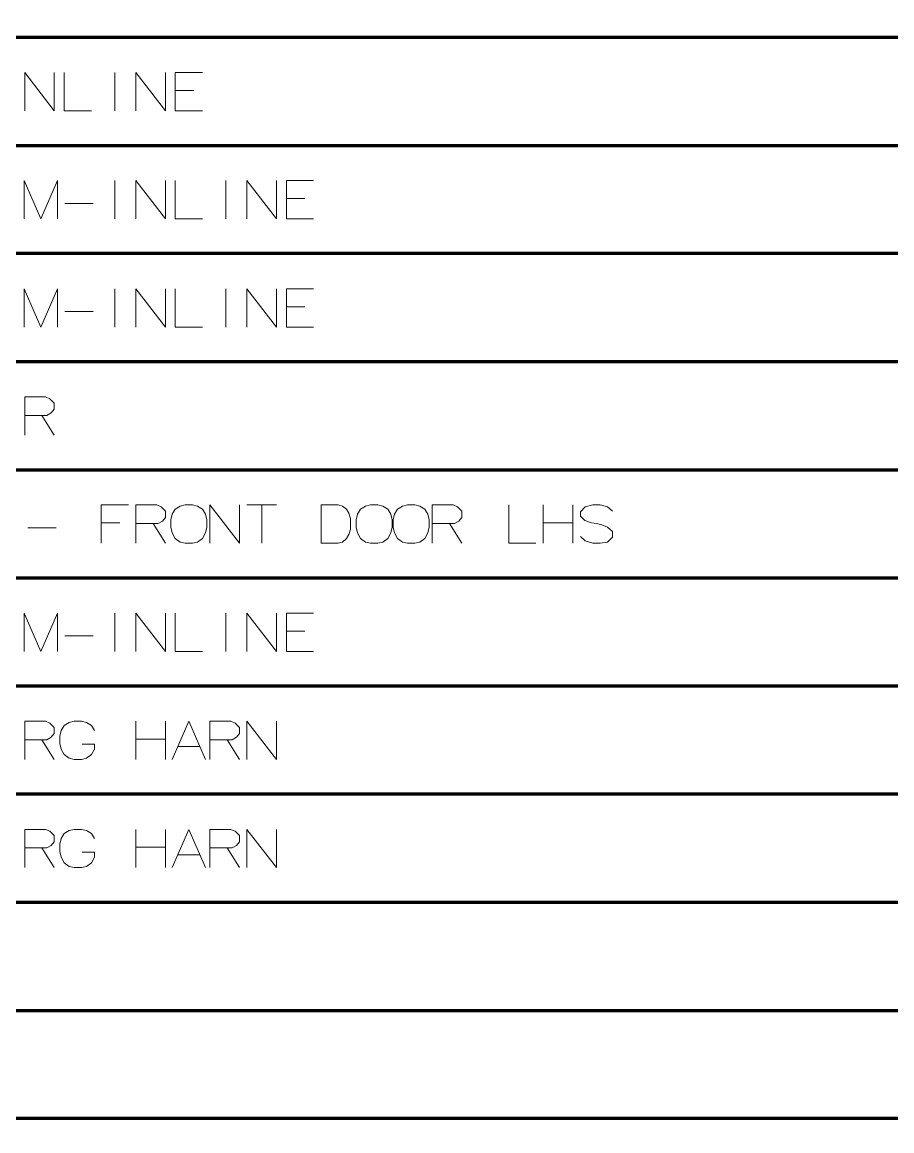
# Model space of a CAD drawing. Header units: millimetres. Extents: x 0 to 174, y 0 to 33.
# Drawn here: x 80.101 to 83.32, y 20.284 to 24.388 of the extents above; entities that cross this region are included whole.
import ezdxf

# ---------------------------------------------------------------- set-up
doc = ezdxf.new("R2010")
doc.units = ezdxf.units.MM
doc.layers.add('PDF2_형상', color=157, linetype='Continuous', true_color=0x405f80)

msp = doc.modelspace()

# ---------------------------------------------------------------- linework, layer by layer
at = {"layer": 'PDF2_형상', "color": 165, "lineweight": 70, "true_color": 0x5267a5}
for points in [[(98.9892, 26.3335), (98.9892, 25.9332), (85.7838, 25.9332), (85.7838, 25.5331), (83.901, 25.5331), (83.901, 25.1328), (75.611, 25.1328), (75.611, 24.7325), (75.611, 24.3324), (71.3026, 24.3324), (71.3026, 23.9321), (75.611, 23.9321), (75.611, 24.3324), (83.901, 24.3324), (83.901, 24.7325), (83.901, 25.1328), (85.7838, 25.1328), (85.7838, 25.5331), (98.9892, 25.5331), (98.9892, 25.9332)], [(98.9892, 24.7325), (98.9892, 24.3324), (85.7838, 24.3324), (85.7838, 23.9321), (83.901, 23.9321), (83.901, 23.5318), (75.611, 23.5318), (75.611, 23.1315), (75.611, 22.7314), (71.3026, 22.7314), (71.3026, 22.3311), (75.611, 22.3311), (75.611, 22.7314), (83.901, 22.7314), (83.901, 23.1315), (83.901, 23.5318), (85.7838, 23.5318), (85.7838, 23.9321), (98.9892, 23.9321), (98.9892, 24.3324)], [(83.901, 23.1315), (75.611, 23.1315), (71.3026, 23.1315), (71.3026, 23.5318), (75.611, 23.5318), (75.611, 23.9321), (83.901, 23.9321)], [(98.9892, 23.1315), (98.9892, 22.7314), (85.7838, 22.7314), (85.7838, 22.3311), (83.901, 22.3311), (83.901, 21.9308), (75.611, 21.9308), (75.611, 21.5307), (75.611, 21.1304), (71.3026, 21.1304), (71.3026, 20.7301), (75.611, 20.7301), (75.611, 21.1304), (83.901, 21.1304), (83.901, 21.5307), (83.901, 21.9308), (85.7838, 21.9308), (85.7838, 22.3311), (98.9892, 22.3311), (98.9892, 22.7314)], [(83.901, 21.5307), (75.611, 21.5307), (71.3026, 21.5307), (71.3026, 21.9308), (75.611, 21.9308), (75.611, 22.3311), (83.901, 22.3311)], [(98.9892, 21.5307), (98.9892, 21.1304), (85.7838, 21.1304), (85.7838, 20.7301), (83.901, 20.7301), (83.901, 20.33), (75.611, 20.33), (75.611, 19.9297), (75.611, 19.5294), (71.3026, 19.5294), (71.3026, 19.1293), (75.611, 19.1293), (75.611, 19.5294), (83.901, 19.5294), (83.901, 19.9297), (83.901, 20.33), (85.7838, 20.33), (85.7838, 20.7301), (98.9892, 20.7301), (98.9892, 21.1304)], [(83.901, 19.9297), (75.611, 19.9297), (71.3026, 19.9297), (71.3026, 20.33), (75.611, 20.33), (75.611, 20.7301), (83.901, 20.7301)]]:
    msp.add_lwpolyline(points, dxfattribs=at)
at = {"layer": 'PDF2_형상', "color": 18, "lineweight": 13, "true_color": 0x260000}
for points in [[(80.2196, 24.2019), (80.2196, 24.0601), (80.1099, 24.2019), (80.1099, 24.0601)], [(80.2561, 24.2019), (80.2561, 24.0601), (80.3567, 24.0601)], [(80.4436, 24.0601), (80.4436, 24.2019)], [(80.631, 24.2019), (80.631, 24.0601), (80.5212, 24.2019), (80.5212, 24.0601)], [(80.7682, 24.0601), (80.6676, 24.0601), (80.6676, 24.2019), (80.7682, 24.2019)], [(80.7361, 24.1356), (80.6676, 24.1356)], [(80.231, 23.66), (80.231, 23.8017), (80.1693, 23.66), (80.1075, 23.8017), (80.1075, 23.66)], [(80.4436, 23.66), (80.4436, 23.8017)], [(80.631, 23.8017), (80.631, 23.66), (80.5212, 23.8017), (80.5212, 23.66)], [(80.6676, 23.8017), (80.6676, 23.66), (80.7682, 23.66)], [(80.855, 23.66), (80.855, 23.8017)], [(81.0425, 23.8017), (81.0425, 23.66), (80.9328, 23.8017), (80.9328, 23.66)], [(81.1796, 23.66), (81.079, 23.66), (81.079, 23.8017), (81.1796, 23.8017)], [(81.1476, 23.7354), (81.079, 23.7354)], [(80.2583, 23.7171), (80.3636, 23.7171)], [(80.231, 23.2597), (80.231, 23.4014), (80.1693, 23.2597), (80.1075, 23.4014), (80.1075, 23.2597)], [(80.4436, 23.2597), (80.4436, 23.4014)], [(80.631, 23.4014), (80.631, 23.2597), (80.5212, 23.4014), (80.5212, 23.2597)], [(80.6676, 23.4014), (80.6676, 23.2597), (80.7682, 23.2597)], [(80.855, 23.2597), (80.855, 23.4014)], [(81.0425, 23.4014), (81.0425, 23.2597), (80.9328, 23.4014), (80.9328, 23.2597)], [(81.1796, 23.2597), (81.079, 23.2597), (81.079, 23.4014), (81.1796, 23.4014)], [(80.2583, 23.3168), (80.3636, 23.3168)], [(81.1476, 23.3351), (81.079, 23.3351)], [(80.1099, 22.9326), (80.1921, 22.9326), (80.2081, 22.9418), (80.2196, 22.9554), (80.2196, 22.9783), (80.2035, 22.9943), (80.1875, 23.0012), (80.1099, 23.0012), (80.1099, 22.8594)], [(80.1737, 22.9326), (80.2196, 22.8594)], [(80.3933, 22.4593), (80.3933, 22.601), (80.4939, 22.601)], [(80.5212, 22.5324), (80.6036, 22.5324), (80.6196, 22.5415), (80.631, 22.5553), (80.631, 22.5781), (80.615, 22.5942), (80.599, 22.601), (80.5212, 22.601), (80.5212, 22.4593)], [(80.9053, 22.601), (80.9053, 22.4593), (80.7956, 22.601), (80.7956, 22.4593)], [(80.9328, 22.601), (81.0425, 22.601)], [(80.9876, 22.4593), (80.9876, 22.601)], [(81.2688, 22.4593), (81.2871, 22.4638), (81.3008, 22.4775), (81.31, 22.4912), (81.3168, 22.5118), (81.3168, 22.5507), (81.31, 22.5713), (81.3008, 22.585), (81.2871, 22.5964), (81.2711, 22.601), (81.2071, 22.601), (81.2071, 22.4593), (81.2711, 22.4593)], [(81.6186, 22.5324), (81.7008, 22.5324), (81.7168, 22.5415), (81.7283, 22.5553), (81.7283, 22.5781), (81.7122, 22.5942), (81.6962, 22.601), (81.6186, 22.601), (81.6186, 22.4593)], [(81.9021, 22.601), (81.9021, 22.4593), (82.0026, 22.4593)], [(82.03, 22.601), (82.03, 22.4593)], [(82.1397, 22.601), (82.1397, 22.4593)], [(82.2861, 22.5781), (82.2678, 22.5942), (82.2404, 22.601), (82.2129, 22.601), (82.1856, 22.5942), (82.1672, 22.5758), (82.1672, 22.5599), (82.1832, 22.5438), (82.2083, 22.5347), (82.2267, 22.5324), (82.2472, 22.5278), (82.2678, 22.5186), (82.2861, 22.5026), (82.2861, 22.4821), (82.2678, 22.4638), (82.2404, 22.4593), (82.2129, 22.4593), (82.1856, 22.4683), (82.1672, 22.4844)], [(80.4618, 22.5347), (80.3933, 22.5347)], [(80.5853, 22.5324), (80.631, 22.4593)], [(81.6826, 22.5324), (81.7283, 22.4593)], [(82.1397, 22.5347), (82.03, 22.5347)], [(80.1212, 22.5164), (80.2264, 22.5164)], [(80.231, 22.059), (80.231, 22.2007), (80.1693, 22.059), (80.1075, 22.2007), (80.1075, 22.059)], [(80.4436, 22.059), (80.4436, 22.2007)], [(80.631, 22.2007), (80.631, 22.059), (80.5212, 22.2007), (80.5212, 22.059)], [(80.6676, 22.2007), (80.6676, 22.059), (80.7682, 22.059)], [(80.855, 22.059), (80.855, 22.2007)], [(81.0425, 22.2007), (81.0425, 22.059), (80.9328, 22.2007), (80.9328, 22.059)], [(81.1796, 22.059), (81.079, 22.059), (81.079, 22.2007), (81.1796, 22.2007)], [(81.1476, 22.1344), (81.079, 22.1344)], [(80.2583, 22.1161), (80.3636, 22.1161)], [(80.1099, 21.7319), (80.1921, 21.7319), (80.2081, 21.7411), (80.2196, 21.7547), (80.2196, 21.7776), (80.2035, 21.7936), (80.1875, 21.8006), (80.1099, 21.8006), (80.1099, 21.6588)], [(80.3224, 21.716), (80.3681, 21.716), (80.3681, 21.6976), (80.3567, 21.6771), (80.3385, 21.6633), (80.3201, 21.6588), (80.2926, 21.6588), (80.2744, 21.6633), (80.2561, 21.6771), (80.2447, 21.6976), (80.2401, 21.7182), (80.2401, 21.7457), (80.2447, 21.7663), (80.2561, 21.7844), (80.2744, 21.796), (80.2926, 21.8006), (80.3201, 21.8006), (80.3385, 21.796), (80.3567, 21.7844), (80.3681, 21.7663)], [(80.5212, 21.8006), (80.5212, 21.6588)], [(80.631, 21.8006), (80.631, 21.6588)], [(80.6561, 21.6588), (80.7179, 21.8006), (80.7796, 21.6588)], [(80.7956, 21.7319), (80.8779, 21.7319), (80.8939, 21.7411), (80.9053, 21.7547), (80.9053, 21.7776), (80.8893, 21.7936), (80.8733, 21.8006), (80.7956, 21.8006), (80.7956, 21.6588)], [(81.0425, 21.8006), (81.0425, 21.6588), (80.9328, 21.8006), (80.9328, 21.6588)], [(80.1737, 21.7319), (80.2196, 21.6588)], [(80.631, 21.7342), (80.5212, 21.7342)], [(80.8596, 21.7319), (80.9053, 21.6588)], [(80.6767, 21.7068), (80.759, 21.7068)], [(80.1099, 21.3317), (80.1921, 21.3317), (80.2081, 21.3408), (80.2196, 21.3546), (80.2196, 21.3774), (80.2035, 21.3935), (80.1875, 21.4003), (80.1099, 21.4003), (80.1099, 21.2585)], [(80.3224, 21.3157), (80.3681, 21.3157), (80.3681, 21.2974), (80.3567, 21.2768), (80.3385, 21.2631), (80.3201, 21.2585), (80.2926, 21.2585), (80.2744, 21.2631), (80.2561, 21.2768), (80.2447, 21.2974), (80.2401, 21.3179), (80.2401, 21.3454), (80.2447, 21.366), (80.2561, 21.3843), (80.2744, 21.3957), (80.2926, 21.4003), (80.3201, 21.4003), (80.3385, 21.3957), (80.3567, 21.3843), (80.3681, 21.366)], [(80.5212, 21.4003), (80.5212, 21.2585)], [(80.631, 21.4003), (80.631, 21.2585)], [(80.6561, 21.2585), (80.7179, 21.4003), (80.7796, 21.2585)], [(80.7956, 21.3317), (80.8779, 21.3317), (80.8939, 21.3408), (80.9053, 21.3546), (80.9053, 21.3774), (80.8893, 21.3935), (80.8733, 21.4003), (80.7956, 21.4003), (80.7956, 21.2585)], [(81.0425, 21.4003), (81.0425, 21.2585), (80.9328, 21.4003), (80.9328, 21.2585)], [(80.1737, 21.3317), (80.2196, 21.2585)], [(80.631, 21.334), (80.5212, 21.334)], [(80.6767, 21.3065), (80.759, 21.3065)], [(80.8596, 21.3317), (80.9053, 21.2585)]]:
    msp.add_lwpolyline(points, dxfattribs=at)
for points in [[(80.7042, 22.601), (80.6858, 22.5964), (80.6676, 22.585), (80.6561, 22.5667), (80.6515, 22.5461), (80.6515, 22.5186), (80.6561, 22.4981), (80.6676, 22.4775), (80.6858, 22.4638), (80.7042, 22.4593), (80.7315, 22.4593), (80.7499, 22.4638), (80.7682, 22.4775), (80.7796, 22.4981), (80.7842, 22.5186), (80.7842, 22.5461), (80.7796, 22.5667), (80.7682, 22.585), (80.7499, 22.5964), (80.7315, 22.601)], [(81.39, 22.601), (81.3717, 22.5964), (81.3533, 22.585), (81.3419, 22.5667), (81.3374, 22.5461), (81.3374, 22.5186), (81.3419, 22.4981), (81.3533, 22.4775), (81.3717, 22.4638), (81.39, 22.4593), (81.4174, 22.4593), (81.4357, 22.4638), (81.454, 22.4775), (81.4654, 22.4981), (81.47, 22.5186), (81.47, 22.5461), (81.4654, 22.5667), (81.454, 22.585), (81.4357, 22.5964), (81.4174, 22.601)], [(81.5271, 22.601), (81.5089, 22.5964), (81.4906, 22.585), (81.4792, 22.5667), (81.4746, 22.5461), (81.4746, 22.5186), (81.4792, 22.4981), (81.4906, 22.4775), (81.5089, 22.4638), (81.5271, 22.4593), (81.5546, 22.4593), (81.5728, 22.4638), (81.5911, 22.4775), (81.6025, 22.4981), (81.6071, 22.5186), (81.6071, 22.5461), (81.6025, 22.5667), (81.5911, 22.585), (81.5728, 22.5964), (81.5546, 22.601)]]:
    msp.add_lwpolyline(points, close=True, dxfattribs=at)

doc.saveas('drawing.dxf')
